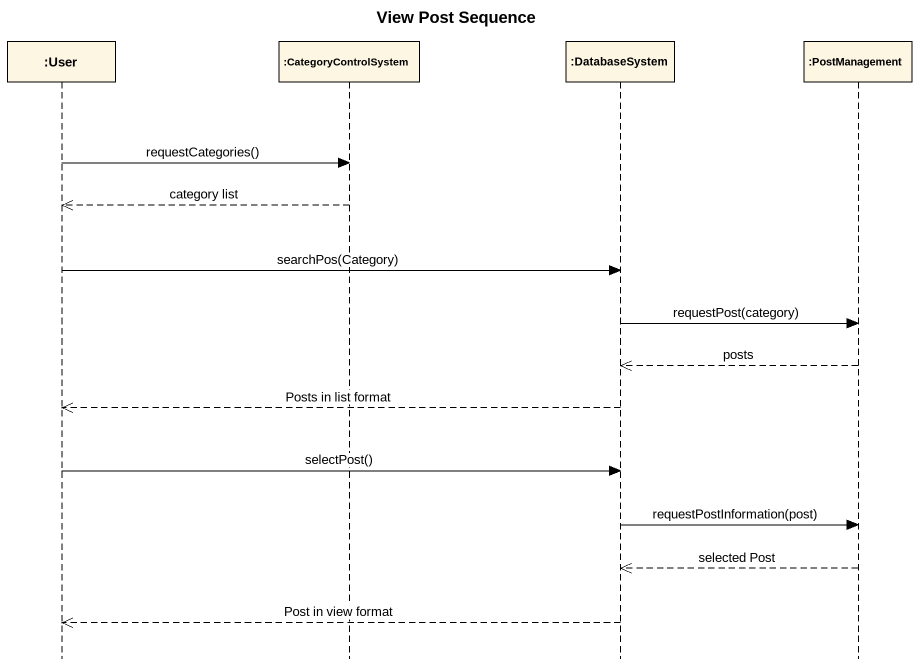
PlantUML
@startuml
title View Post Sequence
hide footbox
participant ":User" as User
participant ":CategoryControlSystem" as CategoryControlSystem
participant ":DatabaseSystem" as DatabaseSystem
participant ":PostManagement" as PostManagement

User -> CategoryControlSystem : requestCategories()
CategoryControlSystem -->> User : category list
User -> DatabaseSystem : searchPos(Category)
DatabaseSystem -> PostManagement : requestPost(category)
PostManagement -->> DatabaseSystem : posts
DatabaseSystem -->> User : Posts in list format
User -> DatabaseSystem : selectPost()
DatabaseSystem -> PostManagement : requestPostInformation(post)
PostManagement -->> DatabaseSystem : selected Post
DatabaseSystem -->> User : Post in view format
@enduml
